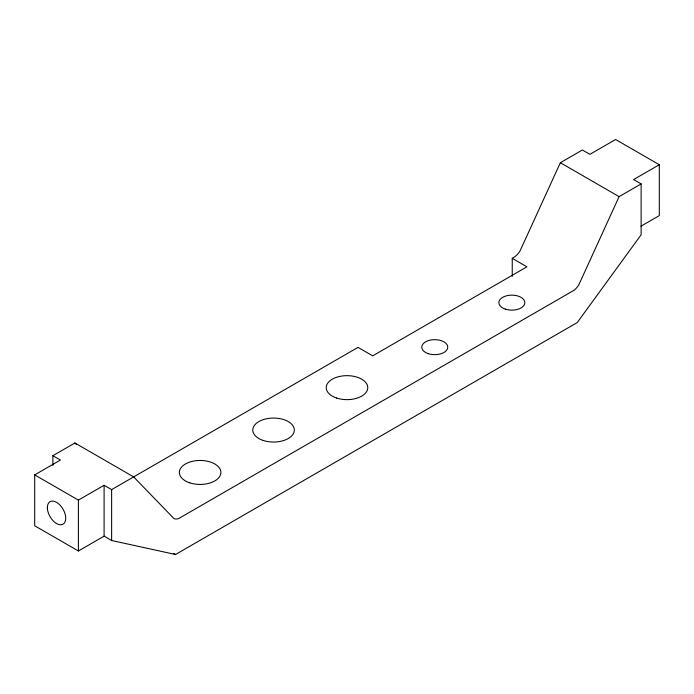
<?xml version="1.0" encoding="UTF-8"?>
<svg xmlns="http://www.w3.org/2000/svg" width="694" height="694" viewBox="0 0 694 694"><rect width="100%" height="100%" fill="white"/><g stroke="black" fill="none" stroke-linecap="round" stroke-linejoin="round"><path stroke-width="1.04" d="M640.944 226.218L659.3 215.617L659.3 164.73L615.604 139.503L589.9 154.346L582.37 149.999L560.344 162.717L520.066 250.881A14.86 8.58 -60 0 1 515.495 256.242L512.241 258.333L512.241 276.351M52.874 455.698L60.404 460.044L34.7 474.887L34.7 525.766L78.396 550.993L104.1 536.158L111.63 540.505L175.521 554.497L577.235 322.571L641.126 234.798L641.126 183.919L619.091 196.636L578.822 284.8A14.86 8.58 -60 0 1 574.242 290.161L178.505 518.644A14.86 8.58 -60 0 1 173.934 518.557L133.656 476.899L74.909 442.98L52.874 455.698L52.874 465.448M34.7 474.887L78.396 500.114L104.1 485.279L111.63 489.617L358.017 347.373L372.704 355.849L526.928 266.808L512.241 258.333M659.3 164.73L633.596 179.573L641.126 183.919M560.344 162.717L619.091 196.636M173.656 553.422L175.521 554.497M74.909 442.98L76.392 444.524M111.63 489.617L111.63 540.505M104.1 485.279L104.1 536.158M78.396 500.114L78.396 550.993M47.366 507.644A12.986 7.495 60 0 0 61.141 524.768A12.986 7.495 60 0 0 61.141 506.412A12.986 7.495 60 0 0 47.366 507.644M336.616 398.035A20.768 11.989 0 0 0 367.768 387.651A20.768 11.989 0 0 0 336.616 377.267A20.768 11.989 0 0 0 336.616 398.035M263.173 440.438A20.768 11.989 0 0 0 294.334 430.054A20.768 11.989 0 0 0 263.173 419.662A20.768 11.989 0 0 0 263.173 440.438M189.74 482.833A20.768 11.989 0 0 0 220.892 472.449A20.768 11.989 0 0 0 189.74 462.065A20.768 11.989 0 0 0 189.74 482.833M505.379 309.134A12.986 7.495 0 0 0 524.855 302.636A12.986 7.495 0 0 0 505.379 296.147A12.986 7.495 0 0 0 505.379 309.134M428.267 353.654A12.986 7.495 0 0 0 447.743 347.156A12.986 7.495 0 0 0 428.267 340.667A12.986 7.495 0 0 0 428.267 353.654"/></g></svg>
